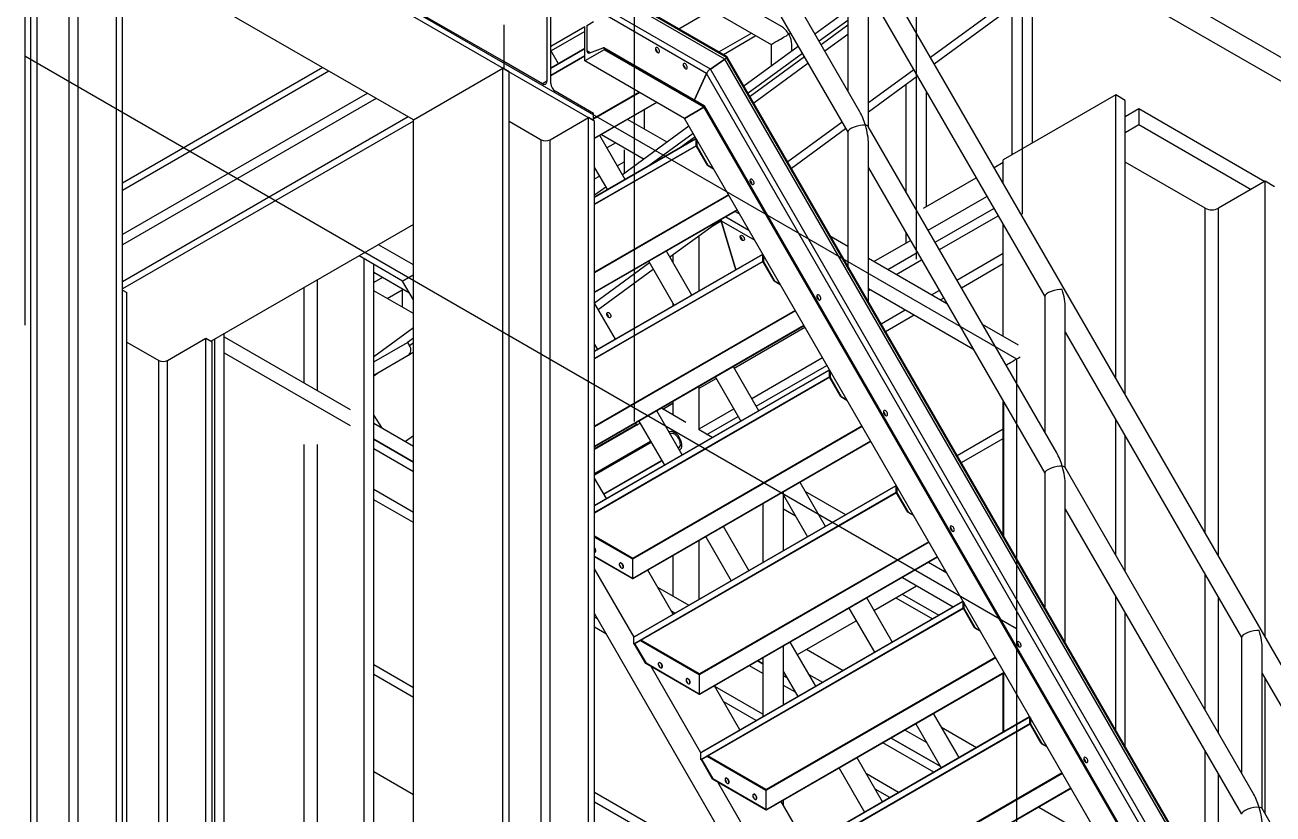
# Model space of a CAD drawing. Header units: inches. Extents: x -1490 to 2215, y -1057 to 1547.
# Drawn here: x 2025.6 to 2105, y -709.7 to -659.5 of the extents above; entities that cross this region are included whole.
import ezdxf

# ---------------------------------------------------------------- set-up
doc = ezdxf.new("R2010")
doc.units = ezdxf.units.IN
doc.header["$MEASUREMENT"] = 0

msp = doc.modelspace()

# ---------------------------------------------------------------- linework, layer by layer
at = {"color": 7, "linetype": 'Continuous', "lineweight": 25}
for p, q in [((2133.165, -625.026), (2083.214, -661.548)), ((2083.444, -661.945), (2133.107, -625.634)), ((2150.502, -778.094), (2070.12, -638.868)), ((2025.94, -790.239), (2025.94, -644.882)), ((2026.336, -790.394), (2026.336, -645.111)), ((2031.378, -793.305), (2031.378, -648.021)), ((2056.056, -661.81), (2031.71, -647.756)), ((2056.056, -662.268), (2031.71, -648.213)), ((2031.774, -793.533), (2031.774, -648.25)), ((2028.369, -791.568), (2028.369, -649.432)), ((2028.935, -791.894), (2028.935, -649.432)), ((2078.715, -665.007), (2070.12, -650.119)), ((2069.148, -651.066), (2077.946, -666.306)), ((2129.764, -675.533), (2093.496, -654.596)), ((2050.286, -665.525), (2031.774, -654.838)), ((2077.946, -655.035), (2077.946, -663.676)), ((2092.335, -655.444), (2108.773, -664.933)), ((2073.728, -659.578), (2067.927, -656.229)), ((2079.261, -665.953), (2079.261, -655.794)), ((2070.248, -661.479), (2062.444, -656.974)), ((2070.219, -661.541), (2062.444, -657.053)), ((2058.782, -657.889), (2058.782, -663.057)), ((2070.123, -661.649), (2062.444, -657.217)), ((2067.735, -657.637), (2073.071, -660.717)), ((2079.261, -657.332), (2090.482, -676.766)), ((2089.714, -666.99), (2089.714, -657.361)), ((2059.036, -663.204), (2059.036, -658.036)), ((2068.941, -662.566), (2062.087, -658.609)), ((2069.196, -662.282), (2062.444, -658.384)), ((2067.195, -659.716), (2069.266, -658.521)), ((2077.946, -658.531), (2075.858, -660.058)), ((2088.399, -658.322), (2088.399, -667.749)), ((2056.056, -659.462), (2056.056, -661.81)), ((2061.341, -659.497), (2061.341, -661.125)), ((2061.762, -659.283), (2061.366, -659.511)), ((2077.946, -659.184), (2076.123, -660.517)), ((2077.946, -659.493), (2076.248, -660.734)), ((2061.207, -659.603), (2059.036, -660.856)), ((2061.207, -659.888), (2059.053, -661.131)), ((2061.207, -661.771), (2061.207, -659.575)), ((2069.745, -661.188), (2071.816, -659.993)), ((2070.028, -661.352), (2072.099, -660.156)), ((2074.193, -660.069), (2074.308, -660.003)), ((2076.477, -661.131), (2077.946, -660.057)), ((2061.207, -660.982), (2059.036, -662.235)), ((2061.207, -661.001), (2059.036, -662.255)), ((2059.527, -661.952), (2059.036, -661.102)), ((2062.444, -661.057), (2061.207, -661.771)), ((2061.55, -661.246), (2061.341, -661.125)), ((2061.513, -661.26), (2062.379, -660.927)), ((2068.812, -664.616), (2062.422, -660.927)), ((2062.444, -660.978), (2062.444, -661.057)), ((2068.812, -664.653), (2062.444, -660.978)), ((2068.783, -664.716), (2062.444, -661.057)), ((2074.79, -660.839), (2071.336, -663.364)), ((2073.071, -660.717), (2073.071, -662.096)), ((2074.386, -661.134), (2074.386, -660.717)), ((2056.056, -661.81), (2056.056, -662.268)), ((2058.499, -663.221), (2056.056, -661.81)), ((2056.056, -661.81), (2056.056, -662.268)), ((2061.207, -661.436), (2059.036, -662.689)), ((2061.207, -661.46), (2059.036, -662.713)), ((2067.546, -665.43), (2061.207, -661.771)), ((2069.196, -662.282), (2070.123, -661.649)), ((2070.123, -661.649), (2069.196, -662.282)), ((2140.638, -783.786), (2070.123, -661.649)), ((2070.219, -661.541), (2070.248, -661.479)), ((2070.248, -661.479), (2070.219, -661.541)), ((2140.758, -783.717), (2070.219, -661.541)), ((2140.806, -783.689), (2070.248, -661.479)), ((2075.055, -661.298), (2071.601, -663.823)), ((2075.18, -661.515), (2071.727, -664.04)), ((2071.956, -664.437), (2075.41, -661.912)), ((2044.515, -662.194), (2031.774, -669.549)), ((2044.911, -662.422), (2031.774, -670.006)), ((2050.286, -665.525), (2055.992, -662.231)), ((2055.992, -807.588), (2055.992, -662.231)), ((2056.388, -662.46), (2055.992, -662.231)), ((2056.056, -662.268), (2061.762, -665.562)), ((2056.388, -807.743), (2056.388, -662.46)), ((2067.519, -662.108), (2067.489, -662.125)), ((2067.541, -662.143), (2067.508, -662.161)), ((2068.179, -664.251), (2068.941, -662.566)), ((2068.941, -662.566), (2068.179, -664.251)), ((2139.355, -784.527), (2068.941, -662.566)), ((2139.669, -784.346), (2069.196, -662.282)), ((2082.147, -662.329), (2079.261, -664.438)), ((2079.261, -665.003), (2082.376, -662.726)), ((2058.782, -663.057), (2058.499, -663.221)), ((2081.651, -663.256), (2081.651, -670.091)), ((2047.354, -663.833), (2031.774, -672.827)), ((2047.92, -664.159), (2031.774, -673.48)), ((2061.762, -665.105), (2059.319, -663.694)), ((2064.655, -663.761), (2061.762, -665.431)), ((2064.696, -663.785), (2061.762, -665.479)), ((2082.966, -671.033), (2082.966, -663.748)), ((2095.007, -663.934), (2087.844, -668.069)), ((2095.007, -681.973), (2095.007, -663.934)), ((2095.611, -664.283), (2095.007, -663.934)), ((2095.611, -683.02), (2095.611, -664.283)), ((2061.762, -665.562), (2061.762, -665.105)), ((2065.768, -664.404), (2061.826, -666.68)), ((2065.789, -664.416), (2061.826, -666.704)), ((2065.013, -666.117), (2065.013, -664.864)), ((2067.546, -665.43), (2068.783, -664.716)), ((2068.783, -664.716), (2067.546, -665.43)), ((2068.783, -664.716), (2068.812, -664.653)), ((2068.812, -664.653), (2068.783, -664.716)), ((2138.306, -785.133), (2068.783, -664.716)), ((2138.354, -785.105), (2068.812, -664.653)), ((2138.372, -785.095), (2068.816, -664.62)), ((2095.611, -665.308), (2096.485, -664.804)), ((2096.485, -664.804), (2096.485, -665.824)), ((2096.485, -664.804), (2104.507, -669.435)), ((2049.953, -665.333), (2031.774, -675.828)), ((2050.286, -665.599), (2031.774, -676.285)), ((2050.286, -810.882), (2050.286, -665.525)), ((2056.388, -665.607), (2058.421, -666.78)), ((2058.987, -666.78), (2061.43, -665.37)), ((2061.43, -810.653), (2061.43, -665.37)), ((2061.826, -665.599), (2061.43, -665.37)), ((2061.826, -810.882), (2061.826, -665.599)), ((2066.443, -666.942), (2063.928, -665.49)), ((2137.069, -785.847), (2067.546, -665.43)), ((2077.579, -665.669), (2074.125, -668.194)), ((2095.611, -666.329), (2096.485, -665.824)), ((2096.485, -665.824), (2103.623, -669.945)), ((2063.777, -669.313), (2062.159, -666.511)), ((2062.268, -666.449), (2064.978, -668.013)), ((2067.832, -665.926), (2063.606, -669.016)), ((2068.097, -666.385), (2065.279, -668.446)), ((2068.222, -666.602), (2067.285, -667.288)), ((2074.354, -668.591), (2077.808, -666.066)), ((2077.946, -666.287), (2077.946, -674.813)), ((2091.251, -686.719), (2079.252, -665.937)), ((2058.421, -808.916), (2058.421, -666.78)), ((2058.987, -809.243), (2058.987, -666.78)), ((2068.256, -666.727), (2061.826, -670.439)), ((2068.244, -666.753), (2061.826, -670.459)), ((2068.285, -667.165), (2061.826, -670.894)), ((2068.306, -667.176), (2061.826, -670.917)), ((2063.176, -666.973), (2062.614, -667.298)), ((2063.698, -667.427), (2063.698, -668.949)), ((2068.285, -666.73), (2068.244, -666.753)), ((2068.285, -667.165), (2068.285, -666.73)), ((2068.301, -666.739), (2068.285, -666.73)), ((2068.285, -666.73), (2068.285, -666.73)), ((2068.306, -667.176), (2068.285, -667.165)), ((2068.306, -667.176), (2068.306, -666.747)), ((2068.306, -666.765), (2068.314, -666.761)), ((2068.306, -667.187), (2068.326, -667.175)), ((2068.306, -667.176), (2068.306, -667.187)), ((2069.013, -668.412), (2068.306, -667.187)), ((2068.326, -666.782), (2068.326, -667.175)), ((2068.326, -667.175), (2069.034, -668.4)), ((2079.261, -677.091), (2079.261, -667.046)), ((2063.271, -668.437), (2063.698, -668.19)), ((2087.259, -668.554), (2087.844, -668.217)), ((2087.844, -669.567), (2087.844, -668.069)), ((2100.695, -671.145), (2095.611, -668.21)), ((2061.826, -668.563), (2062.638, -669.97)), ((2069.034, -668.4), (2069.013, -668.412)), ((2069.013, -668.412), (2069.394, -668.632)), ((2069.034, -668.4), (2069.374, -668.597)), ((2074.386, -668.646), (2074.386, -668.568)), ((2079.261, -668.583), (2090.482, -688.018)), ((2061.826, -669.271), (2062.132, -669.094)), ((2062.538, -669.797), (2061.826, -670.318)), ((2071.769, -669.469), (2071.739, -669.486)), ((2071.791, -669.504), (2071.758, -669.523)), ((2082.764, -671.15), (2086.12, -669.212)), ((2104.521, -669.427), (2101.544, -671.145)), ((2104.521, -698.452), (2104.521, -669.427)), ((2105.125, -669.776), (2104.521, -669.427)), ((2070.35, -670.288), (2061.826, -675.209)), ((2070.371, -670.323), (2061.826, -675.256)), ((2083.069, -672.548), (2086.802, -670.393)), ((2070.907, -671.252), (2061.826, -676.495)), ((2070.917, -671.27), (2061.826, -676.519)), ((2070.769, -671.356), (2071.066, -671.528)), ((2083.511, -673.314), (2087.244, -671.159)), ((2083.511, -673.314), (2087.244, -671.159)), ((2100.695, -691.826), (2100.695, -671.145)), ((2101.544, -693.296), (2101.544, -671.145)), ((2050.286, -672.187), (2037.416, -679.616)), ((2066.623, -674.243), (2069.837, -671.894)), ((2069.271, -672.307), (2069.887, -671.952)), ((2069.887, -671.952), (2070.812, -675.066)), ((2070.812, -675.066), (2069.887, -671.952)), ((2069.887, -671.952), (2072.023, -673.185)), ((2070.185, -671.693), (2071.649, -672.538)), ((2083.776, -673.773), (2087.51, -671.618)), ((2087.844, -679.296), (2087.844, -672.197)), ((2068.475, -676.416), (2068.475, -672.89)), ((2077.946, -673.583), (2076.881, -672.968)), ((2081.651, -672.721), (2081.651, -673.367)), ((2050.286, -674.752), (2048.065, -673.469)), ((2079.612, -674.544), (2081.93, -673.206)), ((2049.605, -675.787), (2046.827, -674.184)), ((2047.158, -831.732), (2047.158, -674.375)), ((2072.506, -674.088), (2061.826, -680.254)), ((2072.494, -674.115), (2061.826, -680.274)), ((2072.535, -674.526), (2061.826, -680.708)), ((2072.556, -674.538), (2061.826, -680.732)), ((2065.326, -674.627), (2061.826, -677.186)), ((2065.271, -674.53), (2066.888, -677.332)), ((2068.027, -676.674), (2066.409, -673.873)), ((2066.815, -674.104), (2066.815, -674.574)), ((2072.535, -674.091), (2072.494, -674.115)), ((2072.535, -674.526), (2072.535, -674.091)), ((2072.551, -674.1), (2072.535, -674.091)), ((2072.535, -674.091), (2072.535, -674.091)), ((2072.556, -674.538), (2072.535, -674.526)), ((2072.556, -674.538), (2072.556, -674.108)), ((2072.556, -674.126), (2072.564, -674.122)), ((2072.556, -674.548), (2072.576, -674.537)), ((2072.556, -674.538), (2072.556, -674.548)), ((2073.263, -675.773), (2072.556, -674.548)), ((2072.576, -674.144), (2072.576, -674.537)), ((2072.576, -674.537), (2073.284, -675.761)), ((2084.248, -677.221), (2079.261, -674.342)), ((2080.496, -675.055), (2082.372, -673.971)), ((2080.496, -675.055), (2082.372, -673.971)), ((2081.026, -675.361), (2082.637, -674.431)), ((2084.897, -675.714), (2087.844, -674.013)), ((2047.763, -832.081), (2047.763, -674.724)), ((2047.763, -675.222), (2050.037, -676.535)), ((2049.605, -675.787), (2050.286, -675.394)), ((2050.286, -675.394), (2049.605, -675.787)), ((2062.056, -677.583), (2065.556, -675.024)), ((2085.18, -676.204), (2087.844, -674.666)), ((2043.332, -682.271), (2043.332, -676.201)), ((2044.181, -682.761), (2044.181, -675.711)), ((2048.325, -675.547), (2047.763, -675.871)), ((2050.286, -676.966), (2049.605, -675.787)), ((2073.284, -675.761), (2073.263, -675.773)), ((2073.263, -675.773), (2073.644, -675.993)), ((2073.284, -675.761), (2073.624, -675.958)), ((2031.774, -676.359), (2032.042, -676.514)), ((2032.042, -793.688), (2032.042, -676.514)), ((2050.286, -677.85), (2047.763, -676.393)), ((2048.626, -676.891), (2049.578, -676.341)), ((2049.578, -676.27), (2049.578, -677.441)), ((2076.019, -676.83), (2075.989, -676.848)), ((2076.041, -676.865), (2076.008, -676.884)), ((2079.261, -676.259), (2085.908, -680.096)), ((2079.261, -676.379), (2079.366, -676.319)), ((2083.268, -676.655), (2083.758, -676.372)), ((2083.833, -676.981), (2084.041, -676.862)), ((2090.482, -676.747), (2090.482, -685.388)), ((2063.155, -679.487), (2061.826, -677.185)), ((2074.6, -677.649), (2061.826, -685.024)), ((2074.621, -677.685), (2061.826, -685.071)), ((2066.815, -677.204), (2066.815, -677.374)), ((2080.074, -678.498), (2081.608, -677.613)), ((2091.797, -687.666), (2091.797, -677.507)), ((2075.157, -678.614), (2061.826, -686.31)), ((2080.357, -678.988), (2082.173, -677.94)), ((2088.822, -679.861), (2086.526, -678.536)), ((2038.248, -825.38), (2038.248, -679.136)), ((2038.248, -679.336), (2046.26, -683.961)), ((2050.286, -678.755), (2047.763, -680.6)), ((2050.286, -679.408), (2049.906, -679.686)), ((2075.167, -678.631), (2061.826, -686.333)), ((2070.708, -681.317), (2075.216, -678.715)), ((2075.134, -678.651), (2075.201, -678.689)), ((2091.797, -679.044), (2103.018, -698.479)), ((2032.042, -679.661), (2034.075, -680.835)), ((2034.641, -680.835), (2037.084, -679.425)), ((2037.084, -824.708), (2037.084, -679.425)), ((2037.084, -679.425), (2037.48, -679.653)), ((2037.48, -824.936), (2037.48, -679.653)), ((2037.644, -825.031), (2037.644, -679.485)), ((2047.763, -680.923), (2049.906, -679.686)), ((2049.906, -679.686), (2050.038, -679.898)), ((2050.286, -679.717), (2050.038, -679.898)), ((2061.826, -679.815), (2062.016, -680.144)), ((2034.075, -822.971), (2034.075, -680.835)), ((2034.641, -823.297), (2034.641, -680.835)), ((2038.248, -680.357), (2046.26, -684.982)), ((2049.95, -680.525), (2047.763, -681.787)), ((2049.98, -680.505), (2050.286, -680.282)), ((2071.828, -683.259), (2076.336, -680.656)), ((2048.095, -681.596), (2047.763, -681.839)), ((2076.756, -681.449), (2061.826, -690.069)), ((2076.744, -681.476), (2061.826, -690.088)), ((2072.277, -684.035), (2070.659, -681.234)), ((2072.111, -683.748), (2076.619, -681.146)), ((2076.785, -681.452), (2076.744, -681.476)), ((2076.785, -681.887), (2076.785, -681.452)), ((2076.801, -681.461), (2076.785, -681.452)), ((2076.785, -681.452), (2076.785, -681.452)), ((2076.806, -681.899), (2076.806, -681.469)), ((2076.806, -681.488), (2076.814, -681.483)), ((2076.826, -681.505), (2076.826, -681.898)), ((2076.785, -681.887), (2061.826, -690.523)), ((2076.806, -681.899), (2061.826, -690.547)), ((2068.475, -682.607), (2069.569, -681.975)), ((2068.475, -685.262), (2068.475, -682.495)), ((2069.521, -681.891), (2071.138, -684.693)), ((2076.806, -681.899), (2076.785, -681.887)), ((2076.806, -681.91), (2076.826, -681.898)), ((2076.806, -681.899), (2076.806, -681.91)), ((2077.513, -683.134), (2076.806, -681.91)), ((2076.826, -681.898), (2077.534, -683.123)), ((2077.534, -683.123), (2077.513, -683.134)), ((2077.513, -683.134), (2077.894, -683.355)), ((2077.534, -683.123), (2077.874, -683.319)), ((2067.405, -686.848), (2065.787, -684.046)), ((2067.644, -684.783), (2066.078, -683.879)), ((2066.174, -683.934), (2066.815, -683.565)), ((2066.815, -683.453), (2066.815, -684.304)), ((2068.475, -685.195), (2070.689, -683.916)), ((2087.844, -691.956), (2087.844, -683.448)), ((2087.858, -683.473), (2087.858, -691.981)), ((2087.858, -683.473), (2087.858, -691.981)), ((2047.763, -684.334), (2048.248, -685.109)), ((2047.763, -684.828), (2050.286, -686.285)), ((2064.725, -684.836), (2061.826, -686.51)), ((2061.826, -686.445), (2064.514, -684.893)), ((2064.418, -684.837), (2064.57, -684.925)), ((2064.648, -684.704), (2066.266, -687.505)), ((2068.982, -685.555), (2070.972, -684.406)), ((2080.269, -684.192), (2080.239, -684.209)), ((2080.291, -684.226), (2080.258, -684.245)), ((2095.007, -693.225), (2095.007, -684.603)), ((2050.286, -685.624), (2049.78, -685.993)), ((2078.85, -685.01), (2064.258, -693.434)), ((2078.871, -685.046), (2064.278, -693.47)), ((2066.587, -685.393), (2066.571, -685.403)), ((2069.313, -685.746), (2068.475, -685.262)), ((2084.911, -686.877), (2087.844, -685.184)), ((2095.611, -694.272), (2095.611, -685.65)), ((2043.332, -829.523), (2043.332, -686.182)), ((2044.181, -830.013), (2044.181, -686.182)), ((2047.763, -685.849), (2050.286, -687.306)), ((2050.286, -687.306), (2047.763, -685.849)), ((2050.286, -687.918), (2047.763, -686.462)), ((2050.212, -686.243), (2050.286, -686.189)), ((2061.826, -688.028), (2065.382, -685.975)), ((2065.432, -686.061), (2061.826, -688.142)), ((2079.407, -685.975), (2064.237, -694.732)), ((2079.417, -685.993), (2064.258, -694.744)), ((2067.228, -686.542), (2067.245, -686.532)), ((2068.475, -686.23), (2068.475, -686.221)), ((2085.176, -687.336), (2087.844, -685.796)), ((2062.405, -689.326), (2066.089, -687.199)), ((2062.416, -689.345), (2066.1, -687.219)), ((2090.482, -687.999), (2090.482, -696.526)), ((2103.786, -708.432), (2091.788, -687.649)), ((2062.582, -689.632), (2061.826, -688.323)), ((2080.994, -688.837), (2064.373, -698.432)), ((2081.006, -688.811), (2064.385, -698.406)), ((2076.527, -691.397), (2074.909, -688.595)), ((2081.035, -688.813), (2080.994, -688.837)), ((2081.035, -689.248), (2081.035, -688.813)), ((2081.051, -688.823), (2081.035, -688.813)), ((2081.035, -688.813), (2081.035, -688.813)), ((2081.056, -689.26), (2081.056, -688.831)), ((2081.056, -688.849), (2081.064, -688.844)), ((2081.076, -688.866), (2081.076, -689.259)), ((2091.797, -698.803), (2091.797, -688.758)), ((2050.286, -690.506), (2047.763, -689.05)), ((2050.286, -691.159), (2047.763, -689.703)), ((2081.035, -689.248), (2064.332, -698.891)), ((2081.056, -689.26), (2064.353, -698.903)), ((2073.856, -692.938), (2073.856, -689.203)), ((2073.856, -689.401), (2075.388, -692.054)), ((2077.814, -690.654), (2075.24, -689.168)), ((2081.056, -689.26), (2081.035, -689.248)), ((2081.056, -689.271), (2081.076, -689.259)), ((2081.056, -689.26), (2081.056, -689.271)), ((2081.763, -690.496), (2081.056, -689.271)), ((2081.076, -689.259), (2081.784, -690.484)), ((2072.541, -689.962), (2072.541, -693.697)), ((2073.856, -690.286), (2074.622, -690.728)), ((2081.784, -690.484), (2081.763, -690.496)), ((2081.763, -690.496), (2082.144, -690.716)), ((2081.784, -690.484), (2082.124, -690.68)), ((2091.797, -690.296), (2103.018, -709.73)), ((2064.258, -693.434), (2061.826, -692.03)), ((2061.826, -692.078), (2064.237, -693.47)), ((2068.898, -692.065), (2070.516, -694.867)), ((2071.655, -694.209), (2070.037, -691.408)), ((2084.519, -691.553), (2084.489, -691.57)), ((2084.541, -691.588), (2084.508, -691.606)), ((2068.475, -696.045), (2068.475, -692.31)), ((2083.1, -692.372), (2068.508, -700.796)), ((2083.121, -692.407), (2068.528, -700.831)), ((2064.237, -694.708), (2061.826, -693.316)), ((2064.217, -694.72), (2061.826, -693.34)), ((2064.278, -693.47), (2064.237, -693.494)), ((2064.237, -693.47), (2064.237, -694.708)), ((2066.815, -693.268), (2066.815, -695.827)), ((2083.657, -693.336), (2068.487, -702.093)), ((2083.667, -693.354), (2068.508, -702.105)), ((2084.255, -694.372), (2083.079, -693.693)), ((2064.34, -698.451), (2061.826, -694.096)), ((2066.832, -696.993), (2065.214, -694.192)), ((2083.989, -694.218), (2084.122, -694.141)), ((2100.695, -703.078), (2100.695, -694.456)), ((2064.217, -694.72), (2064.237, -694.708)), ((2064.237, -694.708), (2064.237, -694.732)), ((2064.258, -694.744), (2064.237, -694.732)), ((2065.83, -695.259), (2067.833, -696.415)), ((2079.614, -696.744), (2082.328, -695.177)), ((2081.419, -694.652), (2084.654, -696.519)), ((2080.777, -698.758), (2079.159, -695.956)), ((2081.005, -695.941), (2083.331, -697.283)), ((2081.412, -695.706), (2083.737, -697.049)), ((2095.007, -704.363), (2095.007, -695.855)), ((2101.544, -704.548), (2101.544, -695.926)), ((2066.714, -696.79), (2066.949, -696.925)), ((2066.949, -696.925), (2066.714, -696.79)), ((2085.285, -696.609), (2068.582, -706.252)), ((2085.306, -696.621), (2068.603, -706.264)), ((2085.244, -696.198), (2068.623, -705.794)), ((2085.256, -696.172), (2068.635, -705.767)), ((2078.021, -696.614), (2079.638, -699.415)), ((2085.285, -696.175), (2085.244, -696.198)), ((2085.285, -696.609), (2085.285, -696.175)), ((2085.301, -696.184), (2085.285, -696.175)), ((2085.285, -696.175), (2085.285, -696.175)), ((2085.306, -696.621), (2085.285, -696.609)), ((2085.306, -696.621), (2085.306, -696.192)), ((2085.306, -696.21), (2085.314, -696.206)), ((2085.306, -696.632), (2085.326, -696.62)), ((2085.306, -696.621), (2085.306, -696.632)), ((2086.013, -697.857), (2085.306, -696.632)), ((2085.326, -696.227), (2085.326, -696.62)), ((2085.326, -696.62), (2086.034, -697.845)), ((2119.129, -796.207), (2061.826, -696.954)), ((2062.011, -697.275), (2061.826, -697.168)), ((2074.742, -699.556), (2078.475, -697.401)), ((2095.611, -705.41), (2095.611, -696.902)), ((2062.577, -698.255), (2061.826, -697.821)), ((2064.373, -698.432), (2064.332, -698.456)), ((2064.332, -698.891), (2064.332, -698.456)), ((2086.034, -697.845), (2086.013, -697.857)), ((2086.013, -697.857), (2086.394, -698.077)), ((2086.034, -697.845), (2086.374, -698.041)), ((2103.018, -698.46), (2103.018, -707.1)), ((2064.353, -698.903), (2064.332, -698.891)), ((2064.373, -698.902), (2064.394, -698.89)), ((2064.373, -698.902), (2064.373, -698.891)), ((2065.08, -700.126), (2064.373, -698.902)), ((2064.394, -698.89), (2064.394, -698.879)), ((2064.394, -698.89), (2065.101, -700.115)), ((2064.75, -698.673), (2068.487, -700.831)), ((2068.508, -700.796), (2064.791, -698.65)), ((2073.856, -702.753), (2073.856, -699.115)), ((2075.905, -701.57), (2074.287, -698.769)), ((2075.316, -699.225), (2077.642, -700.567)), ((2088.769, -698.914), (2088.739, -698.931)), ((2088.791, -698.949), (2088.758, -698.968)), ((2104.333, -709.378), (2104.333, -699.219)), ((2072.215, -699.965), (2072.541, -700.154)), ((2072.541, -700.154), (2072.215, -699.965)), ((2072.541, -699.777), (2072.541, -703.512)), ((2087.35, -699.733), (2072.758, -708.157)), ((2087.371, -699.768), (2072.778, -708.192)), ((2050.286, -701.677), (2047.763, -700.22)), ((2050.286, -702.289), (2047.763, -700.833)), ((2065.101, -700.115), (2065.08, -700.126)), ((2068.467, -702.082), (2065.08, -700.126)), ((2068.487, -702.07), (2065.101, -700.115)), ((2068.59, -705.813), (2065.421, -700.323)), ((2068.528, -700.831), (2068.487, -700.855)), ((2068.487, -700.831), (2068.487, -702.07)), ((2072.541, -700.766), (2071.684, -700.271)), ((2087.907, -700.697), (2072.737, -709.455)), ((2087.917, -700.715), (2072.758, -709.466)), ((2073.856, -700.652), (2074.766, -702.228)), ((2075.475, -700.827), (2076.334, -701.322)), ((2087.844, -704.493), (2087.844, -700.758)), ((2087.858, -700.749), (2087.858, -704.485)), ((2087.858, -700.749), (2087.858, -704.485)), ((2104.333, -700.756), (2115.553, -720.191)), ((2071.082, -704.355), (2069.464, -701.553)), ((2072.541, -703.354), (2069.486, -701.59)), ((2073.856, -700.913), (2074.082, -701.043)), ((2074.082, -701.043), (2073.856, -700.913)), ((2074.612, -701.961), (2073.856, -701.525)), ((2104.521, -709.704), (2104.521, -701.082)), ((2068.467, -702.082), (2068.487, -702.07)), ((2068.487, -702.07), (2068.487, -702.093)), ((2068.508, -702.105), (2068.487, -702.093)), ((2072.112, -703.76), (2070.051, -702.57)), ((2089.535, -703.971), (2072.832, -713.613)), ((2089.556, -703.983), (2072.853, -713.625)), ((2089.494, -703.56), (2072.873, -713.155)), ((2089.506, -703.533), (2072.885, -713.128)), ((2082.271, -703.975), (2083.888, -706.776)), ((2085.027, -706.119), (2083.409, -703.317)), ((2089.535, -703.536), (2089.494, -703.56)), ((2089.535, -703.971), (2089.535, -703.536)), ((2089.551, -703.545), (2089.535, -703.536)), ((2089.535, -703.536), (2089.535, -703.536)), ((2089.556, -703.983), (2089.535, -703.971)), ((2089.556, -703.983), (2089.556, -703.553)), ((2089.556, -703.571), (2089.564, -703.567)), ((2089.556, -703.993), (2089.576, -703.981)), ((2089.556, -703.983), (2089.556, -703.993)), ((2090.263, -705.218), (2089.556, -703.993)), ((2089.576, -703.589), (2089.576, -703.981)), ((2089.576, -703.981), (2090.284, -705.206)), ((2081.6, -704.362), (2082.941, -705.137)), ((2083.911, -704.186), (2086.143, -705.475)), ((2083.42, -707.046), (2080.185, -705.179)), ((2080.716, -704.873), (2083.825, -706.668)), ((2083.825, -706.668), (2080.716, -704.873)), ((2090.284, -705.206), (2090.263, -705.218)), ((2090.263, -705.218), (2090.644, -705.438)), ((2090.284, -705.206), (2090.624, -705.403)), ((2068.623, -705.794), (2068.582, -705.817)), ((2068.582, -706.252), (2068.582, -705.817)), ((2068.603, -706.264), (2068.582, -706.252)), ((2068.623, -706.263), (2068.644, -706.251)), ((2068.623, -706.263), (2068.623, -706.252)), ((2069.33, -707.488), (2068.623, -706.263)), ((2068.644, -706.251), (2068.644, -706.24)), ((2068.644, -706.251), (2069.351, -707.476)), ((2069, -706.035), (2072.737, -708.192)), ((2072.758, -708.157), (2069.041, -706.011)), ((2080.155, -708.932), (2078.537, -706.13)), ((2093.019, -706.275), (2092.989, -706.292)), ((2093.041, -706.31), (2093.008, -706.329)), ((2100.695, -714.216), (2100.695, -705.708)), ((2050.286, -708.486), (2047.763, -707.029)), ((2091.6, -707.094), (2077.008, -715.518)), ((2091.621, -707.13), (2077.028, -715.554)), ((2077.419, -706.823), (2077.378, -706.799)), ((2077.398, -706.788), (2079.016, -709.589)), ((2081.179, -708.34), (2079.131, -707.158)), ((2101.544, -715.685), (2101.544, -707.178)), ((2069.351, -707.476), (2069.33, -707.488)), ((2072.717, -709.443), (2069.33, -707.488)), ((2072.737, -709.431), (2069.351, -707.476)), ((2072.84, -713.174), (2069.671, -707.684)), ((2071.685, -714.03), (2061.826, -708.339)), ((2072.778, -708.192), (2072.737, -708.216)), ((2072.737, -708.192), (2072.737, -709.431)), ((2092.157, -708.058), (2076.987, -716.816)), ((2092.167, -708.076), (2077.008, -716.828)), ((2080.613, -708.667), (2079.696, -708.138)), ((2072.215, -714.949), (2061.826, -708.951)), ((2072.717, -709.443), (2072.737, -709.431)), ((2072.737, -709.431), (2072.737, -709.455)), ((2072.758, -709.466), (2072.737, -709.455)), ((2075.332, -711.716), (2073.714, -708.914)), ((2073.856, -709.16), (2073.856, -708.832)), ((2090.1, -709.27), (2093.335, -711.137)), ((2116.322, -730.144), (2104.323, -709.361))]:
    msp.add_line(p, q, dxfattribs=at)
at = {"color": 7, "linetype": 'Continuous'}
for p, q in [((2089.056, -637.228), (2089.056, -671.523)), ((2082.308, -640.088), (2082.308, -674.382)), ((2025.558, -644.298), (2088.688, -680.742)), ((2025.558, -644.298), (2025.558, -678.593)), ((2064.355, -650.438), (2064.355, -684.732)), ((2025.558, -661.445), (2088.688, -697.89)), ((2088.688, -680.742), (2088.688, -715.037))]:
    msp.add_line(p, q, dxfattribs=at)
at = {"color": 7, "linetype": 'Continuous', "lineweight": 25, "flags": 128}
for points in [[(2065.83, -661.233), (2065.865, -661.248), (2065.899, -661.25), (2065.927, -661.24), (2065.947, -661.218), (2065.959, -661.186), (2065.962, -661.145), (2065.955, -661.1), (2065.938, -661.054), (2065.913, -661.009), (2065.883, -660.97), (2065.848, -660.938), (2065.812, -660.917), (2065.777, -660.909), (2065.746, -660.912), (2065.721, -660.929), (2065.705, -660.956), (2065.697, -660.993), (2065.7, -661.036), (2065.712, -661.082), (2065.733, -661.128), (2065.761, -661.171), (2065.794, -661.206), (2065.83, -661.233)], [(2067.597, -662.253), (2067.633, -662.268), (2067.666, -662.271), (2067.694, -662.26), (2067.715, -662.238), (2067.727, -662.206), (2067.73, -662.166), (2067.722, -662.121), (2067.706, -662.074), (2067.681, -662.03), (2067.65, -661.99), (2067.616, -661.959), (2067.579, -661.938), (2067.545, -661.929), (2067.514, -661.933), (2067.489, -661.949), (2067.473, -661.977), (2067.465, -662.013), (2067.468, -662.056), (2067.48, -662.102), (2067.501, -662.149), (2067.529, -662.191), (2067.562, -662.227), (2067.597, -662.253)], [(2068.294, -666.726), (2068.293, -666.726), (2068.285, -666.73)], [(2071.847, -669.614), (2071.883, -669.629), (2071.916, -669.632), (2071.944, -669.622), (2071.965, -669.6), (2071.977, -669.567), (2071.98, -669.527), (2071.972, -669.482), (2071.956, -669.435), (2071.931, -669.391), (2071.9, -669.351), (2071.866, -669.32), (2071.829, -669.299), (2071.795, -669.29), (2071.764, -669.294), (2071.739, -669.31), (2071.723, -669.338), (2071.715, -669.374), (2071.718, -669.417), (2071.73, -669.464), (2071.751, -669.51), (2071.779, -669.552), (2071.812, -669.588), (2071.847, -669.614)], [(2071.23, -673.19), (2071.195, -673.164), (2071.162, -673.128), (2071.134, -673.085), (2071.113, -673.039), (2071.101, -672.993), (2071.098, -672.95), (2071.106, -672.914), (2071.122, -672.886), (2071.147, -672.87), (2071.178, -672.866), (2071.212, -672.875), (2071.249, -672.896), (2071.283, -672.927), (2071.314, -672.966), (2071.339, -673.011), (2071.355, -673.058), (2071.363, -673.103), (2071.36, -673.143), (2071.348, -673.175), (2071.327, -673.197), (2071.299, -673.208), (2071.266, -673.205), (2071.23, -673.19)], [(2072.544, -674.087), (2072.543, -674.087), (2072.535, -674.091)], [(2076.097, -676.976), (2076.133, -676.991), (2076.166, -676.993), (2076.194, -676.983), (2076.215, -676.961), (2076.227, -676.929), (2076.23, -676.888), (2076.222, -676.843), (2076.206, -676.797), (2076.181, -676.752), (2076.15, -676.713), (2076.116, -676.681), (2076.079, -676.66), (2076.045, -676.652), (2076.014, -676.655), (2075.989, -676.672), (2075.973, -676.699), (2075.965, -676.736), (2075.968, -676.779), (2075.98, -676.825), (2076.001, -676.871), (2076.029, -676.913), (2076.062, -676.949), (2076.097, -676.976)], [(2062.73, -678.099), (2062.695, -678.072), (2062.662, -678.037), (2062.634, -677.994), (2062.613, -677.948), (2062.601, -677.902), (2062.598, -677.859), (2062.606, -677.822), (2062.622, -677.795), (2062.647, -677.778), (2062.678, -677.775), (2062.712, -677.783), (2062.749, -677.804), (2062.783, -677.836), (2062.814, -677.875), (2062.839, -677.92), (2062.855, -677.966), (2062.863, -678.011), (2062.86, -678.052), (2062.848, -678.084), (2062.827, -678.106), (2062.799, -678.116), (2062.766, -678.114), (2062.73, -678.099)], [(2076.794, -681.448), (2076.793, -681.448), (2076.785, -681.452)], [(2080.347, -684.337), (2080.383, -684.352), (2080.416, -684.354), (2080.444, -684.344), (2080.465, -684.322), (2080.477, -684.29), (2080.48, -684.25), (2080.472, -684.205), (2080.456, -684.158), (2080.431, -684.113), (2080.4, -684.074), (2080.366, -684.042), (2080.329, -684.022), (2080.295, -684.013), (2080.264, -684.017), (2080.239, -684.033), (2080.223, -684.06), (2080.215, -684.097), (2080.218, -684.14), (2080.23, -684.186), (2080.251, -684.232), (2080.279, -684.275), (2080.312, -684.31), (2080.347, -684.337)], [(2067.381, -686.231), (2067.376, -686.15), (2067.361, -686.065), (2067.337, -685.978), (2067.304, -685.891), (2067.262, -685.805), (2067.213, -685.722), (2067.158, -685.644), (2067.098, -685.574), (2067.034, -685.511), (2066.967, -685.459), (2066.899, -685.417), (2066.832, -685.386), (2066.766, -685.368), (2066.703, -685.363), (2066.646, -685.37), (2066.593, -685.39), (2066.571, -685.404)], [(2067.287, -686.177), (2067.282, -686.104), (2067.267, -686.026), (2067.242, -685.947), (2067.209, -685.869), (2067.167, -685.793), (2067.119, -685.721), (2067.065, -685.657), (2067.007, -685.6), (2066.947, -685.554), (2066.885, -685.518), (2066.825, -685.495), (2066.767, -685.485), (2066.713, -685.487), (2066.665, -685.503), (2066.638, -685.519)], [(2081.044, -688.81), (2081.043, -688.81), (2081.035, -688.813)], [(2084.597, -691.698), (2084.633, -691.713), (2084.666, -691.715), (2084.694, -691.705), (2084.715, -691.683), (2084.727, -691.651), (2084.73, -691.611), (2084.722, -691.566), (2084.706, -691.519), (2084.681, -691.474), (2084.65, -691.435), (2084.616, -691.404), (2084.579, -691.383), (2084.545, -691.374), (2084.514, -691.378), (2084.489, -691.394), (2084.473, -691.421), (2084.465, -691.458), (2084.468, -691.501), (2084.48, -691.547), (2084.501, -691.593), (2084.529, -691.636), (2084.562, -691.672), (2084.597, -691.698)], [(2063.663, -693.969), (2063.658, -693.924), (2063.644, -693.878), (2063.621, -693.832), (2063.591, -693.791), (2063.557, -693.758), (2063.521, -693.734), (2063.486, -693.722), (2063.454, -693.723), (2063.427, -693.736), (2063.409, -693.761), (2063.399, -693.795), (2063.399, -693.837), (2063.409, -693.883), (2063.427, -693.929), (2063.454, -693.973), (2063.486, -694.011), (2063.521, -694.04), (2063.557, -694.057), (2063.591, -694.063), (2063.621, -694.056), (2063.644, -694.037), (2063.658, -694.007), (2063.663, -693.969)], [(2085.294, -696.171), (2085.293, -696.171), (2085.285, -696.175)], [(2088.847, -699.059), (2088.883, -699.074), (2088.916, -699.077), (2088.944, -699.067), (2088.965, -699.044), (2088.977, -699.012), (2088.98, -698.972), (2088.972, -698.927), (2088.956, -698.88), (2088.931, -698.836), (2088.9, -698.796), (2088.866, -698.765), (2088.829, -698.744), (2088.795, -698.735), (2088.764, -698.739), (2088.739, -698.755), (2088.723, -698.783), (2088.715, -698.819), (2088.718, -698.862), (2088.73, -698.909), (2088.751, -698.955), (2088.779, -698.997), (2088.812, -699.033), (2088.847, -699.059)], [(2066.145, -700.309), (2066.14, -700.265), (2066.126, -700.219), (2066.103, -700.173), (2066.074, -700.132), (2066.04, -700.098), (2066.003, -700.075), (2065.968, -700.063), (2065.936, -700.063), (2065.91, -700.077), (2065.891, -700.102), (2065.881, -700.136), (2065.881, -700.178), (2065.891, -700.223), (2065.91, -700.27), (2065.936, -700.314), (2065.968, -700.351), (2066.003, -700.38), (2066.04, -700.398), (2066.074, -700.404), (2066.103, -700.397), (2066.126, -700.378), (2066.14, -700.348), (2066.145, -700.309)], [(2067.913, -701.33), (2067.908, -701.286), (2067.894, -701.239), (2067.871, -701.194), (2067.841, -701.152), (2067.807, -701.119), (2067.771, -701.095), (2067.736, -701.083), (2067.704, -701.084), (2067.677, -701.097), (2067.659, -701.122), (2067.649, -701.157), (2067.649, -701.198), (2067.659, -701.244), (2067.677, -701.29), (2067.704, -701.334), (2067.736, -701.372), (2067.771, -701.401), (2067.807, -701.419), (2067.841, -701.424), (2067.871, -701.417), (2067.894, -701.398), (2067.908, -701.368), (2067.913, -701.33)], [(2089.544, -703.532), (2089.543, -703.532), (2089.535, -703.536)], [(2093.097, -706.42), (2093.133, -706.435), (2093.166, -706.438), (2093.194, -706.428), (2093.215, -706.406), (2093.227, -706.373), (2093.23, -706.333), (2093.222, -706.288), (2093.206, -706.242), (2093.181, -706.197), (2093.15, -706.157), (2093.116, -706.126), (2093.079, -706.105), (2093.045, -706.096), (2093.014, -706.1), (2092.989, -706.116), (2092.973, -706.144), (2092.965, -706.181), (2092.968, -706.224), (2092.98, -706.27), (2093.001, -706.316), (2093.029, -706.358), (2093.062, -706.394), (2093.097, -706.42)], [(2070.395, -707.67), (2070.39, -707.626), (2070.376, -707.58), (2070.353, -707.534), (2070.324, -707.493), (2070.29, -707.46), (2070.253, -707.436), (2070.218, -707.424), (2070.186, -707.425), (2070.16, -707.438), (2070.141, -707.463), (2070.131, -707.497), (2070.131, -707.539), (2070.141, -707.585), (2070.16, -707.631), (2070.186, -707.675), (2070.218, -707.713), (2070.253, -707.741), (2070.29, -707.759), (2070.324, -707.765), (2070.353, -707.758), (2070.376, -707.739), (2070.39, -707.709), (2070.395, -707.67)], [(2072.163, -708.691), (2072.158, -708.647), (2072.144, -708.6), (2072.121, -708.555), (2072.091, -708.514), (2072.057, -708.48), (2072.021, -708.456), (2071.986, -708.445), (2071.954, -708.445), (2071.927, -708.458), (2071.909, -708.483), (2071.899, -708.518), (2071.899, -708.559), (2071.909, -708.605), (2071.927, -708.652), (2071.954, -708.695), (2071.986, -708.733), (2072.021, -708.762), (2072.057, -708.78), (2072.091, -708.786), (2072.121, -708.779), (2072.144, -708.759), (2072.158, -708.729), (2072.163, -708.691)]]:
    msp.add_lwpolyline(points, dxfattribs=at)
at = {"color": 7, "linetype": 'Continuous', "lineweight": 25}
for centre, radius, start, end in [((2061.462, -661.148), 0.123, 169.22119, 294.45256), ((2062.399, -660.969), 0.0465, 349.22119, 114.45256), ((2065.544, -661.244), 0.284, 2.60811, 57.83052), ((2065.544, -661.244), 0.284, 2.5971, 57.39752), ((2065.513, -661.262), 0.296, 9.0685, 50.92612), ((2067.312, -662.265), 0.284, 2.60811, 57.83052), ((2067.312, -662.265), 0.284, 2.5971, 57.39752), ((2067.281, -662.283), 0.296, 9.0685, 50.92612), ((2058.609, -663.085), 0.175, 230.79671, 9.21404), ((2059.65, -663.176), 0.615, 182.60548, 237.39452), ((2058.704, -666.235), 0.615, 242.60967, 297.39033), ((2068.269, -666.749), 0.0253, 50.79671, 189.21404), ((2071.562, -669.626), 0.284, 2.60811, 57.83052), ((2071.562, -669.626), 0.284, 2.5971, 57.39752), ((2071.531, -669.644), 0.296, 9.0685, 50.92612), ((2101.12, -670.334), 0.915, 242.39104, 297.60896), ((2070.945, -673.202), 0.284, 2.60811, 57.83052), ((2070.946, -673.201), 0.283, 2.51276, 57.48186), ((2070.91, -673.222), 0.3, 9.36592, 50.6287), ((2072.519, -674.111), 0.0253, 50.79671, 189.21404), ((2075.812, -676.987), 0.284, 2.60811, 57.83052), ((2075.812, -676.987), 0.284, 2.5971, 57.39752), ((2075.781, -677.005), 0.296, 9.0685, 50.92612), ((2062.445, -678.11), 0.284, 2.60811, 57.83052), ((2062.446, -678.11), 0.283, 2.51276, 57.48186), ((2062.41, -678.131), 0.3, 9.36592, 50.6287), ((2049.692, -680.168), 0.44, 305.94946, 37.99461), ((2034.358, -680.289), 0.615, 242.60967, 297.39033), ((2076.769, -681.472), 0.0253, 50.79671, 189.21404), ((2080.062, -684.349), 0.284, 2.60811, 57.83052), ((2080.062, -684.349), 0.284, 2.5971, 57.39752), ((2080.031, -684.367), 0.296, 9.0685, 50.92612), ((2067.04, -686.208), 0.249, 299.07764, 7.2345), ((2067.063, -686.267), 0.32, 300.91322, 6.42654), ((2081.019, -688.833), 0.0253, 50.79671, 189.21404), ((2084.312, -691.71), 0.284, 2.60811, 57.83052), ((2084.312, -691.71), 0.284, 2.5971, 57.39752), ((2084.281, -691.728), 0.296, 9.0685, 50.92612), ((2061.606, -692.962), 0.289, 2.71567, 40.63255), ((2061.701, -692.938), 0.176, 324.9768, 45.02516), ((2061.668, -692.94), 0.203, 331.00734, 38.99463), ((2061.815, -692.962), 0.0816, 277.73288, 9.67866), ((2064.282, -693.472), 0.0446, 122.60548, 177.39452), ((2064.234, -693.472), 0.0446, 2.60548, 57.39452), ((2063.21, -694.077), 0.3, 9.36591, 50.62872), ((2063.453, -693.831), 0.0984, 54.93993, 105.58921), ((2063.426, -693.952), 0.216, 330.21772, 89.7769), ((2063.42, -693.953), 0.221, 331.105, 65.95492), ((2085.269, -696.194), 0.0253, 50.79671, 189.21404), ((2064.402, -698.429), 0.0286, 125.01333, 186.29885), ((2088.562, -699.071), 0.284, 2.60811, 57.83052), ((2088.562, -699.071), 0.284, 2.59711, 57.39752), ((2088.531, -699.089), 0.296, 9.06851, 50.92612), ((2065.936, -700.172), 0.0984, 54.93997, 105.58884), ((2065.692, -700.418), 0.3, 9.36591, 50.62872), ((2065.908, -700.293), 0.216, 330.21763, 89.77699), ((2065.902, -700.293), 0.221, 331.10523, 65.95485), ((2068.532, -700.833), 0.0446, 122.60548, 177.39452), ((2068.484, -700.833), 0.0446, 2.60548, 57.39452), ((2067.46, -701.438), 0.3, 9.36591, 50.62872), ((2067.703, -701.192), 0.0984, 54.93992, 105.58924), ((2067.676, -701.313), 0.216, 330.21756, 89.77706), ((2067.67, -701.314), 0.221, 331.10498, 65.95492), ((2089.519, -703.555), 0.0253, 50.79671, 189.21404), ((2068.652, -705.79), 0.0286, 125.01333, 186.29885), ((2092.812, -706.432), 0.284, 2.60811, 57.83052), ((2092.812, -706.432), 0.284, 2.59711, 57.39752), ((2092.781, -706.45), 0.296, 9.0685, 50.92612), ((2069.942, -707.779), 0.3, 9.36591, 50.62872), ((2070.186, -707.533), 0.0984, 54.94002, 105.5883), ((2070.158, -707.654), 0.216, 330.21788, 89.77674), ((2070.152, -707.654), 0.221, 331.10556, 65.95477), ((2071.71, -708.8), 0.3, 9.36591, 50.62872), ((2071.953, -708.554), 0.0984, 54.94002, 105.58826), ((2071.926, -708.675), 0.216, 330.21713, 89.77749), ((2071.92, -708.675), 0.221, 331.10558, 65.95476), ((2072.782, -708.194), 0.0446, 122.60548, 177.39452), ((2072.734, -708.194), 0.0446, 2.60548, 57.39452)]:
    msp.add_arc(centre, radius, start, end, dxfattribs=at)
for centre, major_axis, ratio, start_param, end_param in [((2073.728, -660.337), (0.657, 0.38), 0.00007, 3.141633, 5.497747), ((2073.728, -660.337), (-0.465, 0.805), 0.577335, 4.712348, 5.497828), ((2073.728, -660.337), (-0.465, 0.805), 0.577335, 3.92695, 4.712348), ((2070.142, -661.586), (0.0802, 0.0802), 0.317888, 4.177051, 5.582687), ((2070.142, -661.586), (0.0802, 0.0802), 0.317888, 4.177051, 5.582687), ((2069.146, -662.448), (0.212, 0.212), 0.317888, 1.035458, 2.441094), ((2069.146, -662.448), (0.212, 0.212), 0.317888, 1.035458, 2.441094), ((2068.734, -664.698), (0.0802, 0.0802), 0.317888, 5.582687, 6.368166), ((2068.734, -664.698), (0.0802, 0.0802), 0.317888, 5.582687, 6.368166), ((2078.604, -666.129), (-0.424, 1.582), 0.317825, 4.797329, 5.412847), ((2078.604, -666.129), (0.655, 0.176), 0.317765, 0.700458, 3.056653), ((2078.604, -666.129), (0.655, 0.176), 0.317765, 0.08494, 0.700458), ((2078.604, -666.129), (-0.424, 1.582), 0.317825, 4.011931, 4.797329), ((2070.092, -671.833), (0, 0.309), 0.717434, 1.701061, 1.963397), ((2070.092, -671.833), (0, 0.309), 0.717434, 1.701061, 1.963397), ((2091.139, -676.59), (0.655, 0.176), 0.317765, 0.700458, 3.056653), ((2091.139, -676.59), (-0.424, 1.582), 0.317825, 4.011931, 4.797329), ((2088.688, -680.742), (0.83, 0.479), 0.00007, 3.780805, 4.998989), ((2088.688, -680.742), (0.83, 0.479), 0.00007, 3.780805, 4.998989), ((2091.139, -687.842), (-0.424, 1.582), 0.317825, 4.797329, 5.412847), ((2091.139, -687.842), (0.655, 0.176), 0.317765, 0.700458, 3.056653), ((2091.139, -687.842), (0.655, 0.176), 0.317765, 0.08494, 0.700458), ((2091.139, -687.842), (-0.424, 1.582), 0.317825, 4.011931, 4.797329), ((2103.675, -698.302), (0.655, 0.176), 0.317765, 0.700458, 3.056653), ((2103.675, -698.302), (-0.424, 1.582), 0.317825, 4.011931, 4.797329), ((2073.199, -698.199), (-0.424, 1.582), 0.317825, 4.011931, 4.084588), ((2103.675, -709.554), (-0.424, 1.582), 0.317825, 4.797329, 5.412847), ((2103.675, -709.554), (0.655, 0.176), 0.317765, 0.700458, 3.056653), ((2103.675, -709.554), (0.655, 0.176), 0.317765, 0.08494, 0.700458), ((2103.675, -709.554), (-0.424, 1.582), 0.317825, 4.011931, 4.797329)]:
    msp.add_ellipse(centre, major_axis=major_axis, ratio=ratio, start_param=start_param, end_param=end_param, dxfattribs=at)

doc.saveas('drawing.dxf')
